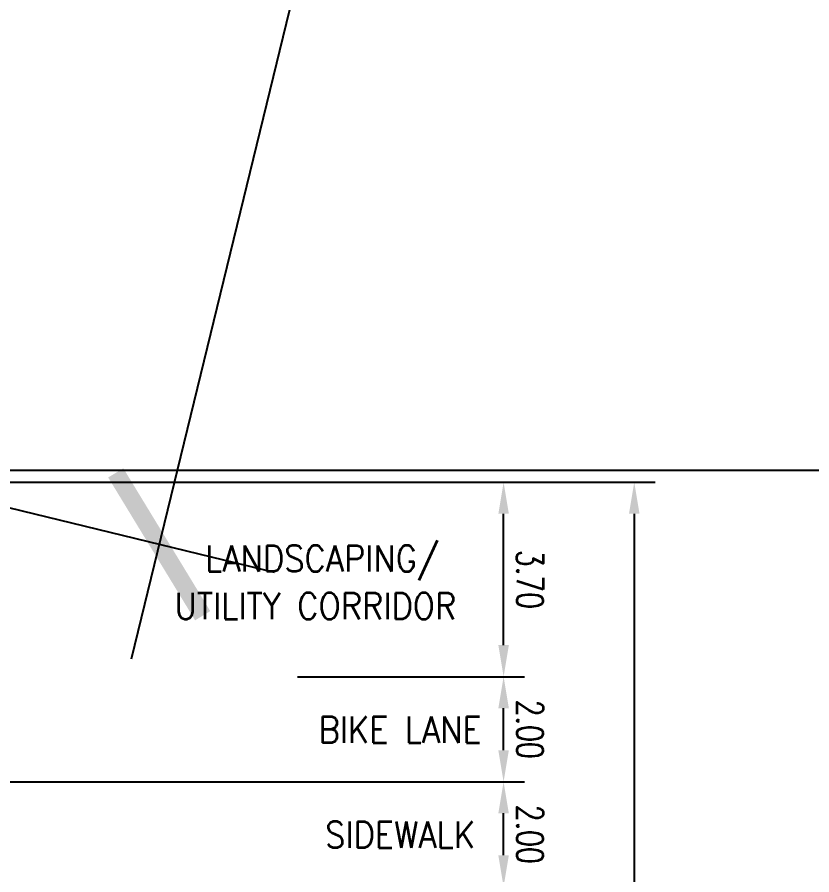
# Model space of a CAD drawing. Header units: inches. Extents: x -48022 to 80112, y -8164 to 5118.
# Drawn here: x 70445 to 71091, y -2225 to -1528 of the extents above; entities that cross this region are included whole.
import ezdxf
from ezdxf.enums import TextEntityAlignment as Align

# ---------------------------------------------------------------- set-up
doc = ezdxf.new("R2010")
doc.units = ezdxf.units.IN
doc.header["$LTSCALE"] = 10
doc.header["$PDMODE"] = 32
doc.linetypes.add('Amconstr', pattern=[9999, 9999, 0])
doc.layers.add('07--DIM-3', color=3, linetype='Continuous', lineweight=35)
for name, color, linetype in [('1_DIM', 1, 'Continuous'), ('1_TEXT', 3, 'Continuous'), ('CKS_PROPERTY LINE', 5, 'Continuous'), ('MS GATE', 1, 'Continuous')]:
    doc.layers.add(name, color=color, linetype=linetype)
doc.styles.add('ROMANS', font='simplex.shx', dxfattribs={"width": 0.75})
doc.styles.add('romans1', font='ROMANS.SHX', dxfattribs={"width": 0.9})
doc.styles.add('TIME NEW', font='times.ttf')
doc.dimstyles.new('Copy of Dim 1-32', dxfattribs={"dimtxt": 120, "dimasz": 96, "dimexe": 96, "dimexo": 96, "dimgap": 24, "dimtad": 1, "dimdec": 0, "dimzin": 3, "dimdsep": 46, "dimlunit": 4, "dimtxsty": 'TIME NEW', "dimblk": 'ARCHTICK', "dimcen": 24, "dimdle": 96, "dimclrd": 1, "dimclre": 1, "dimclrt": 3, "dimadec": 0, "dimazin": 0, "dimtfac": 1, "dimtdec": 0, "dimtofl": 0, "dimtmove": 0, "dimatfit": 3, "dimfxl": 0, "dimtolj": 1, "dimtzin": 0, "dimarcsym": 0})
doc.dimstyles.new('Copy of DIM-200', dxfattribs={"dimscale": 2, "dimtxt": 2.5, "dimasz": 3, "dimexe": 2, "dimexo": 1.5, "dimgap": 1.25, "dimtad": 1, "dimlfac": 0.1, "dimzin": 0, "dimdsep": 46, "dimtxsty": 'ROMANS', "dimcen": 0, "dimclrd": 1, "dimclre": 1, "dimclrt": 7, "dimadec": 0, "dimazin": 0, "dimtfac": 1, "dimtmove": 1, "dimatfit": 3, "dimfxl": 0, "dimtolj": 1, "dimtzin": 0, "dimarcsym": 0})

# ---------------------------------------------------------------- blocks, each defined once
blk = doc.blocks.new('_ArchTick')
at = {"color": 0, "const_width": 0.15}
blk.add_lwpolyline([(-0.5, -0.5), (0.5, 0.5)], dxfattribs=at)
blk = doc.blocks.new('*D19')
at = {"layer": '07--DIM-3', "color": 1, "linetype": 'Amconstr', "lineweight": -2, "transparency": 16777216}
for p, q in [((72203.95, 4792.71), (70538.1, -2049.37)), ((71955.03, 4754.51), (72274.51, 4676.72)), ((70334.59, -1901.01), (70654.08, -1978.8))]:
    blk.add_line(p, q, dxfattribs=at)
at = {"layer": 'Defpoints', "color": 0, "linetype": 'Amconstr', "transparency": 16777216}
for p in [(71861.75, 4777.22), (70241.32, -1878.31), (70560.81, -1956.09)]:
    blk.add_point(p, dxfattribs=at)
at = {"layer": '07--DIM-3', "color": 1, "linetype": 'Amconstr', "lineweight": -2, "transparency": 16777216, "xscale": 96, "yscale": 96, "zscale": 96}
for p, rotation in [((72181.24, 4699.43), 76.31633277779137), ((70560.81, -1956.09), 256.3163327777914)]:
    blk.add_blockref('_ArchTick', p, dxfattribs=dict(at, rotation=rotation))
at = {"layer": '07--DIM-3', "color": 3, "linetype": 'Amconstr', "lineweight": 25, "transparency": 16777216, "insert": (71288.23, 1391.83), "char_height": 120, "attachment_point": 5, "rotation": 76.31633, "style": 'TIME NEW'}
blk.add_mtext('\\A1;570\'-10"', dxfattribs=at)
blk = doc.blocks.new('*D32')
at = {"layer": '1_DIM', "color": 1, "lineweight": -2, "transparency": 16777216}
for p, q in [((189.5, 533.78), (189.5, 598.16)), ((639.5, 533.77), (639.5, 598.16)), ((195.5, 594.16), (633.5, 594.16))]:
    blk.add_line(p, q, dxfattribs=at)
at = {"layer": '1_DIM', "color": 1, "lineweight": -3, "transparency": 16777216}
for points in [[(195.5, 595.16), (195.5, 593.16), (189.5, 594.16)], [(633.5, 595.16), (633.5, 593.16), (639.5, 594.16)]]:
    blk.add_solid(points, dxfattribs=at)
at = {"layer": 'Defpoints', "color": 0, "lineweight": -3, "transparency": 16777216}
for p in [(639.5, 594.16), (189.5, 530.78), (639.5, 530.77)]:
    blk.add_point(p, dxfattribs=at)
at = {"layer": '1_DIM', "color": 7, "transparency": 16777216, "insert": (414.5, 599.16), "char_height": 5, "attachment_point": 5, "style": 'ROMANS'}
blk.add_mtext('\\A1;R.O.W 45.00', dxfattribs=at)
blk = doc.blocks.new('*D39')
at = {"layer": '1_DIM', "color": 1, "lineweight": -2, "transparency": 16777216}
for p, q in [((246.5, 530.1), (246.5, 573.3)), ((266.5, 530.08), (266.5, 573.3)), ((260.5, 569.3), (252.5, 569.3))]:
    blk.add_line(p, q, dxfattribs=at)
at = {"layer": '1_DIM', "color": 1, "lineweight": -3, "transparency": 16777216}
for points in [[(252.5, 570.3), (252.5, 568.3), (246.5, 569.3)], [(260.5, 570.3), (260.5, 568.3), (266.5, 569.3)]]:
    blk.add_solid(points, dxfattribs=at)
at = {"layer": 'Defpoints', "color": 0, "lineweight": -3, "transparency": 16777216}
for p in [(246.5, 569.3), (246.5, 527.1), (266.5, 527.08)]:
    blk.add_point(p, dxfattribs=at)
at = {"layer": '1_DIM', "color": 7, "transparency": 16777216, "insert": (256.5, 574.3), "char_height": 5, "attachment_point": 5, "style": 'ROMANS'}
blk.add_mtext('\\A1;2.00', dxfattribs=at)
blk = doc.blocks.new('*D42')
at = {"layer": '1_DIM', "color": 1, "lineweight": -2, "transparency": 16777216}
for p, q in [((189.5, 530.1), (189.5, 573.3)), ((226.5, 530.08), (226.5, 573.3)), ((220.5, 569.3), (195.5, 569.3))]:
    blk.add_line(p, q, dxfattribs=at)
at = {"layer": '1_DIM', "color": 1, "lineweight": -3, "transparency": 16777216}
for points in [[(195.5, 570.3), (195.5, 568.3), (189.5, 569.3)], [(220.5, 570.3), (220.5, 568.3), (226.5, 569.3)]]:
    blk.add_solid(points, dxfattribs=at)
at = {"layer": 'Defpoints', "color": 0, "lineweight": -3, "transparency": 16777216}
for p in [(189.5, 569.3), (189.5, 527.1), (226.5, 527.08)]:
    blk.add_point(p, dxfattribs=at)
at = {"layer": '1_DIM', "color": 7, "transparency": 16777216, "insert": (208, 574.3), "char_height": 5, "attachment_point": 5, "style": 'ROMANS'}
blk.add_mtext('\\A1;3.70', dxfattribs=at)
blk = doc.blocks.new('*D43')
at = {"layer": '1_DIM', "color": 1, "lineweight": -2, "transparency": 16777216}
for p, q in [((226.5, 530.1), (226.5, 573.3)), ((246.5, 530.08), (246.5, 573.3)), ((240.5, 569.3), (232.5, 569.3))]:
    blk.add_line(p, q, dxfattribs=at)
at = {"layer": '1_DIM', "color": 1, "lineweight": -3, "transparency": 16777216}
for points in [[(232.5, 570.3), (232.5, 568.3), (226.5, 569.3)], [(240.5, 570.3), (240.5, 568.3), (246.5, 569.3)]]:
    blk.add_solid(points, dxfattribs=at)
at = {"layer": 'Defpoints', "color": 0, "lineweight": -3, "transparency": 16777216}
for p in [(226.5, 569.3), (226.5, 527.1), (246.5, 527.08)]:
    blk.add_point(p, dxfattribs=at)
at = {"layer": '1_DIM', "color": 7, "transparency": 16777216, "insert": (236.5, 574.3), "char_height": 5, "attachment_point": 5, "style": 'ROMANS'}
blk.add_mtext('\\A1;2.00', dxfattribs=at)
blk = doc.blocks.new('A$C065A3FC7')
at = {"layer": '1_DIM'}
blk.add_lwpolyline([(189.504, 368.439), (189.504, 554.949)], dxfattribs=at)
at = {"layer": '1_TEXT', "color": 7, "style": 'romans1', "width": 0.9}
for s, p in [('BIKE LANE', (236.579, 549.604)), ('SIDEWALK', (256.579, 549.604)), ('UTILITY CORRIDOR', (213.055, 533.497)), ('LANDSCAPING/', (204.359, 534.776))]:
    blk.add_text(s, height=5, rotation=90, dxfattribs=at).set_placement(p, align=Align.MIDDLE)
at = {"layer": '1_DIM'}
dim = blk.add_linear_dim(base=(639.504, 594.163), p1=(189.504, 530.785), p2=(639.504, 530.771), angle=180, text='R.O.W <>', dimstyle='Copy of DIM-200', dxfattribs=at)
dim.commit()
dim.dimension.update_dxf_attribs({"geometry": '*D32', "text_midpoint": (414.504, 594.163), "dimtype": 128})
for base, p1, p2, picture, middle in [((189.504, 569.301), (226.504, 527.077), (189.504, 527.105), '*D42', (208.004, 574.301)), ((226.504, 569.301), (246.504, 527.077), (226.504, 527.105), '*D43', (236.504, 574.301)), ((246.504, 569.301), (266.504, 527.077), (246.504, 527.105), '*D39', (256.504, 574.301))]:
    dim = blk.add_linear_dim(base=base, p1=p1, p2=p2, angle=180, dimstyle='Copy of DIM-200', dxfattribs=at)
    dim.commit()
    dim.dimension.update_dxf_attribs({"geometry": picture, "text_midpoint": middle})
blk = doc.blocks.new('admin enlclave road')
at = {"layer": 'CKS_PROPERTY LINE'}
blk.add_line((45070.291, -5312.261), (44591.253, -5378.101), dxfattribs=at)
at = {"layer": 'CKS_PROPERTY LINE', "color": 0, "lineweight": -3}
blk.add_lwpolyline([(44503.351, -5420.285, -0.126728), (44591.997, -5383.981), (44858.55, -5347.345)], format="xyb", dxfattribs=at)
at = {"layer": 'CKS_PROPERTY LINE', "color": 0, "lineweight": -3, "xscale": 0.1000000000001301, "yscale": 0.1000000000001301, "zscale": 0.1000000000001301, "rotation": 277.8258493161042}
blk.add_blockref('A$C065A3FC7', (44802.214, -5330.206), dxfattribs=at)

msp = doc.modelspace()

# ---------------------------------------------------------------- block references
at = {"layer": 'MS GATE', "linetype": 'Amconstr', "lineweight": 25, "xscale": 42.66674600251998, "yscale": 42.66674600251998, "zscale": 42.66674600251998, "rotation": 352.174150691152}
msp.add_blockref('admin enlclave road', (-1794383.54, 484490.75), dxfattribs=at)

# ---------------------------------------------------------------- dimensions: what is measured, and where the dimension line sits
at = {"layer": '07--DIM-3', "linetype": 'Amconstr', "lineweight": 25}
dim = msp.add_aligned_dim(p1=(71861.75, 4777.22), p2=(70241.32, -1878.31), distance=328.82, dimstyle='Copy of Dim 1-32', dxfattribs=at)
dim.commit()
dim.dimension.update_dxf_attribs({"geometry": '*D19', "text_midpoint": (71288.23, 1391.83)})

doc.saveas('drawing.dxf')
